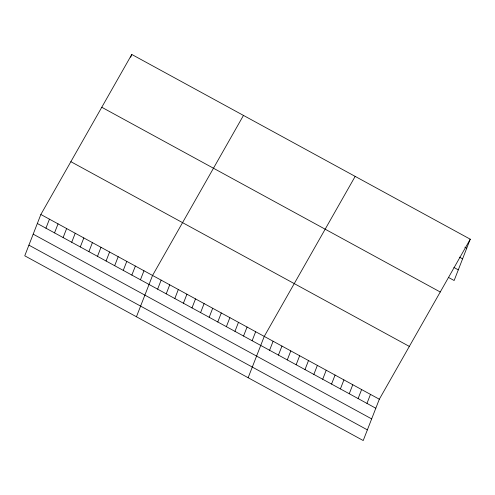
<?xml version="1.0" encoding="UTF-8"?>
<svg xmlns="http://www.w3.org/2000/svg" width="495" height="495" viewBox="0 0 495 495"><rect width="100%" height="100%" fill="white"/><g stroke="black" fill="none" stroke-linecap="round" stroke-linejoin="round"><path stroke-width="0.74" d="M40.856 214.483L24.75 255.804L363.219 440.538L379.331 399.218L470.25 239.196L131.781 54.462L40.856 214.483L379.331 399.218M45.936 228.189L49.451 219.174M54.53 232.879L58.045 223.864M130.699 57.234L131.781 54.462M63.119 237.569L66.633 228.554M71.713 242.253L75.228 233.244M80.301 246.943L83.816 237.934M88.896 251.633L92.41 242.618M97.49 256.323L101.005 247.308M106.079 261.014L109.593 251.998M114.673 265.704L118.187 256.688M123.261 270.394L126.776 261.379M131.856 275.084L135.37 266.069M140.45 279.774L143.965 270.759M136.447 316.763L152.553 275.449L243.472 115.428M157.633 289.148L161.147 280.139M166.221 293.838L169.736 284.823M174.815 298.528L178.33 289.513M183.41 303.218L186.924 294.203M191.998 307.909L195.513 298.893M200.593 312.599L204.107 303.584M209.181 317.289L212.695 308.274M217.775 321.979L221.29 312.964M226.37 326.663L229.884 317.654M234.958 331.353L238.472 322.344M243.552 336.043L247.067 327.034M252.141 340.733L255.655 331.718M248.144 377.728L264.25 336.408L355.169 176.387M269.589 350.256L273.104 341.241M278.438 355.088L281.952 346.073M287.292 359.921L290.806 350.906M296.146 364.747L299.661 355.738M304.994 369.579L308.509 360.57M313.849 374.412L317.363 365.397M322.703 379.244L326.217 370.229M331.551 384.077L335.065 375.061M340.405 388.909L343.92 379.894M349.26 393.742L352.774 384.726M358.108 398.568L361.622 389.559M366.962 403.4L370.477 394.391M470.25 239.196L454.144 280.517L448.451 277.41M464.836 247.178L466.736 248.212M459.416 257.146L462.578 258.873M453.872 267.442L458.296 269.855M101.778 107.267L440.247 292.007M70.865 161.679L409.334 346.413M37.342 223.499L375.816 408.233M33.19 234.16L371.658 418.894M28.908 245.143L367.377 429.877"/></g></svg>
